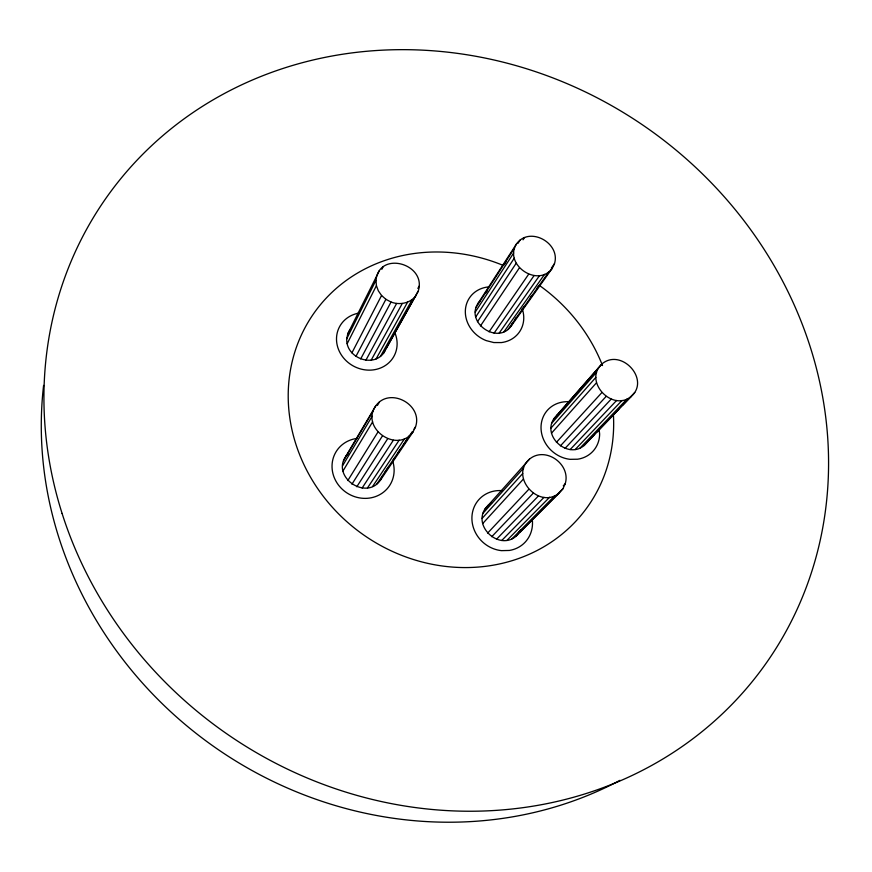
<?xml version="1.0" encoding="UTF-8"?>
<svg xmlns="http://www.w3.org/2000/svg" width="872" height="872" viewBox="0 0 872 872"><rect width="100%" height="100%" fill="white"/><g stroke="black" fill="none" stroke-linecap="round" stroke-linejoin="round"><path stroke-width="1.31" d="M631.415 396.313C612.318 412.543 582.79 380.89 602.094 363.82C621.191 347.895 650.414 379.211 631.415 396.313L583.989 445.603C567.966 459.239 542.199 436.523 553.731 418.92L598.737 367.592M565.176 483.862C571.302 464.438 545.414 445.756 529.457 459.173L485.17 508.692C472.842 526.917 499.547 550.723 516.148 536.16L559.432 492.8L562.941 488.756L565.176 483.862L563.279 485.769M554.461 263.758C560.936 243.277 529.86 225.837 516.725 243.604L478.129 303.238C464.994 322.564 497.683 345.149 511.156 326.074L552.292 268.216L554.461 263.758L551.344 268.151M559.432 492.8C539.452 510.218 509.041 476.831 529.457 459.173M552.292 268.216C537.828 288.36 502.926 264.238 516.725 243.604M415.519 426.92C423.356 404.63 389.468 386.383 375.701 405.96L345.912 456.165C331.066 476.94 366.229 501.062 380.486 480.058L413.077 431.793L415.519 426.92L414.004 429.177M418.222 291.193C427.138 264.053 379.255 249.959 375.963 280.293L346.784 338.685C345.377 357.313 372.595 368.42 383.8 352.909L418.222 291.193L386.034 348.593M413.077 431.793C397.708 454.159 359.94 428.25 375.701 405.96M346.784 338.685L347.754 333.867L379.396 270.593M516.148 536.16L520.497 530.078M511.156 326.074L512.692 322.923M381.849 269.306L383.059 266.887M380.486 480.058L382.775 475.491M347.187 343.677L376.421 285.635L375.963 280.293M351.917 352.866L381.565 295.488L378.328 290.823L376.421 285.635M383.8 352.909L385.478 349.672M355.929 356.419L385.893 299.314L381.565 295.488M347.754 333.867L350.032 329.562M360.692 358.926L391.038 302.039C399.572 305.331 410.222 303.358 415.846 295.782M365.88 360.234L396.618 303.467M371.134 360.234L402.265 303.511M376.094 358.937L407.584 302.17M417.873 288.425L419.181 286.07M380.41 356.441L412.216 299.532M343.568 460.721L373.205 410.81M377.413 405.436L379.451 401.992M342.565 465.779L372.159 416.238M342.969 471.011L372.627 421.841M347.819 480.559L377.903 432.109M351.928 484.211L382.35 436.055M356.801 486.761L387.615 438.823M476.036 307.413L514.513 248.04M485.737 293.068L487.197 290.812M504.038 264.848L506.229 261.458M517.946 243.397L520.137 240.018M475.218 312.1L513.673 253.022M523.047 239.778L524.53 237.511M362.12 488.037L393.348 440.229M475.72 316.961L514.24 258.21M477.507 321.681L516.202 263.246M367.493 487.949L399.147 440.175M372.573 486.511L404.608 438.66M480.483 325.921L519.429 267.791M377.009 483.807L409.36 435.793M385.064 472.101L388.868 466.455M392.673 460.808L394.962 457.418M398.003 452.895L400.292 449.505M403.344 444.993L406.385 440.469M408.674 437.079L412.478 431.433M489.061 331.851L528.672 274.19M494.086 333.137L534.056 275.607M499.133 333.159L539.474 275.661M503.874 331.916L544.542 274.375M514.763 319.686L516.322 317.495M521.761 309.811L524.105 306.53M530.329 297.755L531.887 295.564M536.553 288.981L538.896 285.689M507.973 329.496L548.913 271.835M583.989 445.603L594.595 434.245M553.731 418.92L602.094 363.82M551.693 423.269L596.601 372.224M550.941 428.13L595.827 377.413M485.17 508.692L488.494 504.943L491.688 502.926M551.507 433.144L596.481 382.786M483.012 513.259L523.625 468.046M482.162 518.328L522.753 473.485M556.412 442.333L601.822 392.629M482.685 523.571L523.364 479.099M560.413 445.865L606.138 396.433M565.089 448.339L611.185 399.103M487.644 533.086L528.759 489.334M345.912 456.165L348.538 453.375M478.129 303.238L479.742 301.538M570.135 449.581L616.602 400.477M491.732 536.716L533.195 493.258M575.193 449.527L622.03 400.444M579.924 448.164L627.088 399.027M596.47 432.305L618.869 409.001M622.608 405.12L634.751 392.498M496.55 539.245L538.395 495.994M501.749 540.487L543.997 497.356M506.992 540.357L549.622 497.247M511.897 538.885L554.897 495.699M519.44 532.367L562.941 488.756M556.892 415.355L558.941 414.091M385.893 299.314L391.038 302.039M599.184 430.201L599.642 433.962A30.64 27.512 41.4 0 1 577.624 459.217L569.983 459.326A30.64 27.512 41.4 0 1 541.022 427.716A30.64 27.512 41.4 0 1 569.601 401.785M613.441 415.421A167.609 152.6 35.4 0 1 439.107 565.525A167.609 152.6 35.4 0 1 291.39 365.161A167.609 152.6 35.4 0 1 502.686 265.197M539.594 285.569A167.609 152.6 35.4 0 1 602.508 365.553M620.003 780.32A387.844 356.615 35.4 0 1 218.273 749.648A387.844 356.615 35.4 0 1 43.6 385.402M394.863 332.712A30.956 28.078 28.8 0 1 376.977 369.183A30.956 28.078 28.8 0 1 337.813 347.47A30.956 28.078 28.8 0 1 359.351 313.015M532.323 519.897A31.436 28.94 43 0 1 509.379 550.45L501.465 550.646A31.436 28.94 43 0 1 471.905 518.033A31.436 28.94 43 0 1 501.825 490.631M392.738 461.223A31.665 29.474 32.3 0 1 371.33 497.759A31.665 29.474 32.3 0 1 332.897 473.431A31.665 29.474 32.3 0 1 356.768 438.453M522.241 308.808A30.248 26.912 34.4 0 1 501.422 342.576L493.792 342.554L486.216 340.614A30.248 26.912 34.4 0 1 465.343 310.912A30.248 26.912 34.4 0 1 487.928 286.975M62.097 513.466A403.758 368.66 35.4 0 0 725.558 710.767A403.758 368.66 35.4 0 0 521.14 67.1A403.758 368.66 35.4 0 0 62.097 513.466"/></g></svg>
